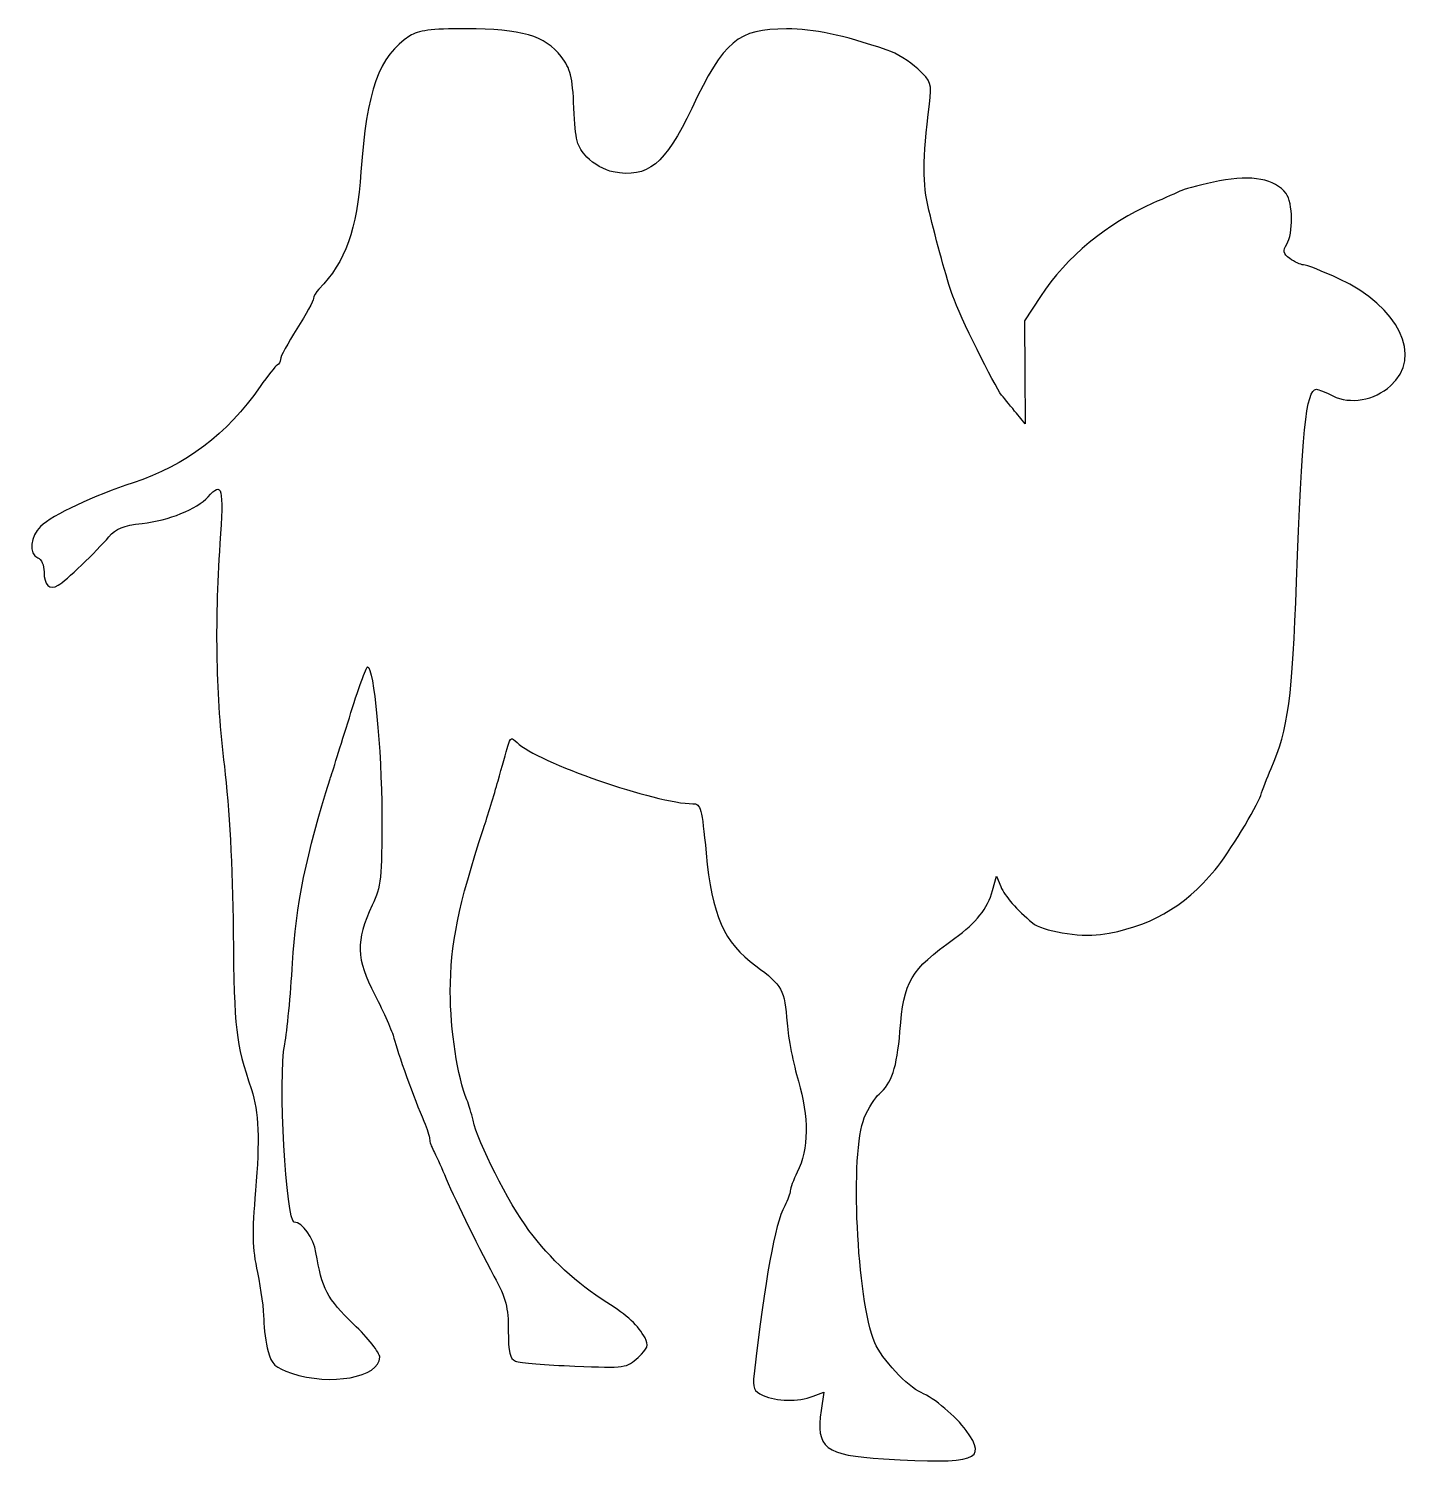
# Model space of a CAD drawing. Header units: centimetres. Extents: x -4.1 to 4.8, y -4.85 to 4.32.
import ezdxf

# ---------------------------------------------------------------- set-up
doc = ezdxf.new("R2010")
doc.units = ezdxf.units.CM
doc.header["$MEASUREMENT"] = 0
doc.layers.add('Layer 1', color=7, linetype='Continuous')

msp = doc.modelspace()

# ---------------------------------------------------------------- linework, layer by layer
at = {"layer": 'Layer 1'}
msp.add_open_spline([(1.35257, -4.81279), (0.97896, -4.79073), (0.91866, -4.74387), (0.9547, -4.50356), (0.9547, -4.50356), (0.9547, -4.50356), (0.97215, -4.38715), (0.97215, -4.38715), (0.97215, -4.38715), (0.97215, -4.38715), (0.90267, -4.41356), (0.90267, -4.41356), (0.90267, -4.41356), (0.80892, -4.44921), (0.66904, -4.44687), (0.58428, -4.40825), (0.58428, -4.40825), (0.52213, -4.37994), (0.51596, -4.365), (0.52692, -4.26935), (0.52692, -4.26935), (0.59695, -3.6579), (0.65863, -3.31866), (0.72176, -3.19768), (0.72176, -3.19768), (0.7411, -3.16062), (0.757, -3.11724), (0.75709, -3.10129), (0.75709, -3.10129), (0.75718, -3.08533), (0.77751, -3.03175), (0.80227, -2.98222), (0.80227, -2.98222), (0.87441, -2.83793), (0.87707, -2.62719), (0.80961, -2.40164), (0.80961, -2.40164), (0.77714, -2.29308), (0.74456, -2.12686), (0.73721, -2.03227), (0.73721, -2.03227), (0.72037, -1.81553), (0.7069, -1.7908), (0.53764, -1.66576), (0.53764, -1.66576), (0.3324, -1.51414), (0.25866, -1.34662), (0.22033, -0.94489), (0.22033, -0.94489), (0.19272, -0.6556), (0.1859, -0.62999), (0.13642, -0.63005), (0.13642, -0.63005), (-0.09756, -0.63035), (-0.86082, -0.36506), (-0.98593, -0.23995), (-0.98593, -0.23995), (-1.02214, -0.20374), (-1.0282, -0.20609), (-1.04448, -0.26264), (-1.04448, -0.26264), (-1.05446, -0.29733), (-1.08296, -0.39715), (-1.1078, -0.48446), (-1.1078, -0.48446), (-1.13264, -0.57177), (-1.17443, -0.7087), (-1.20066, -0.78873), (-1.20066, -0.78873), (-1.36118, -1.27843), (-1.41232, -1.52977), (-1.4124, -1.82936), (-1.4124, -1.82936), (-1.41246, -2.07278), (-1.36549, -2.37882), (-1.30613, -2.52175), (-1.30613, -2.52175), (-1.29404, -2.55086), (-1.27664, -2.60902), (-1.26746, -2.65101), (-1.26746, -2.65101), (-1.2364, -2.7931), (-1.04074, -3.17832), (-0.91018, -3.35443), (-0.91018, -3.35443), (-0.77501, -3.53676), (-0.60603, -3.69313), (-0.41263, -3.81483), (-0.41263, -3.81483), (-0.2826, -3.89665), (-0.21186, -3.96263), (-0.16971, -4.04137), (-0.16971, -4.04137), (-0.14469, -4.08814), (-0.15145, -4.10703), (-0.21401, -4.16518), (-0.21401, -4.16518), (-0.28711, -4.23312), (-0.29115, -4.23367), (-0.61858, -4.22089), (-0.61858, -4.22089), (-0.80048, -4.21379), (-0.97014, -4.19937), (-0.99561, -4.18886), (-0.99561, -4.18886), (-1.03311, -4.17337), (-1.04194, -4.13634), (-1.04208, -3.99397), (-1.04208, -3.99397), (-1.04222, -3.84449), (-1.05593, -3.7925), (-1.13374, -3.64623), (-1.13374, -3.64623), (-1.25217, -3.42362), (-1.39459, -3.13195), (-1.45027, -2.998), (-1.45027, -2.998), (-1.47447, -2.93979), (-1.5056, -2.8715), (-1.51944, -2.84623), (-1.51944, -2.84623), (-1.53329, -2.82096), (-1.54462, -2.78704), (-1.54462, -2.77085), (-1.54462, -2.77085), (-1.54462, -2.75466), (-1.56088, -2.7039), (-1.58076, -2.65804), (-1.58076, -2.65804), (-1.64024, -2.52082), (-1.75249, -2.20966), (-1.77208, -2.12774), (-1.77208, -2.12774), (-1.78213, -2.08566), (-1.8373, -1.96064), (-1.89468, -1.84993), (-1.89468, -1.84993), (-2.01473, -1.61825), (-2.01773, -1.50911), (-1.91039, -1.27821), (-1.91039, -1.27821), (-1.85353, -1.15591), (-1.84893, -1.11195), (-1.84948, -0.69613), (-1.84948, -0.69613), (-1.85002, -0.28766), (-1.90152, 0.24314), (-1.94061, 0.24314), (-1.94061, 0.24314), (-1.94903, 0.24314), (-2.00132, 0.09729), (-2.05681, -0.08097), (-2.05681, -0.08097), (-2.11231, -0.25923), (-2.16721, -0.43485), (-2.17883, -0.47123), (-2.17883, -0.47123), (-2.33, -0.94483), (-2.39974, -1.28546), (-2.41988, -1.64863), (-2.41988, -1.64863), (-2.43118, -1.85236), (-2.45336, -2.08453), (-2.46917, -2.16457), (-2.46917, -2.16457), (-2.51133, -2.37797), (-2.46165, -3.30227), (-2.40802, -3.30227), (-2.40802, -3.30227), (-2.35741, -3.30227), (-2.28469, -3.40401), (-2.26989, -3.4955), (-2.26989, -3.4955), (-2.23276, -3.72502), (-2.19723, -3.79274), (-2.03019, -3.95242), (-2.03019, -3.95242), (-1.93697, -4.04154), (-1.86219, -4.1358), (-1.86229, -4.16409), (-1.86229, -4.16409), (-1.86271, -4.29309), (-2.17826, -4.35002), (-2.42565, -4.26573), (-2.42565, -4.26573), (-2.53178, -4.22956), (-2.55253, -4.21036), (-2.57573, -4.12682), (-2.57573, -4.12682), (-2.59054, -4.0735), (-2.60273, -3.98225), (-2.60283, -3.92404), (-2.60283, -3.92404), (-2.60292, -3.86584), (-2.62121, -3.73089), (-2.64348, -3.62415), (-2.64348, -3.62415), (-2.67721, -3.4625), (-2.6792, -3.37482), (-2.65545, -3.09902), (-2.65545, -3.09902), (-2.62797, -2.77982), (-2.63545, -2.59524), (-2.68153, -2.45561), (-2.68153, -2.45561), (-2.78468, -2.14304), (-2.79099, -2.08836), (-2.798, -1.44697), (-2.798, -1.44697), (-2.80265, -1.02205), (-2.82196, -0.66203), (-2.85461, -0.39186), (-2.85461, -0.39186), (-2.9093, 0.06076), (-2.9179, 0.49763), (-2.8826, 1.03028), (-2.8826, 1.03028), (-2.85854, 1.39323), (-2.86785, 1.42991), (-2.95859, 1.32965), (-2.95859, 1.32965), (-3.02984, 1.25091), (-3.20844, 1.17856), (-3.37932, 1.1592), (-3.37932, 1.1592), (-3.49973, 1.14556), (-3.54655, 1.12675), (-3.59099, 1.07418), (-3.59099, 1.07418), (-3.66968, 0.98109), (-3.86944, 0.79009), (-3.91512, 0.76426), (-3.91512, 0.76426), (-3.97078, 0.73279), (-4.00524, 0.76573), (-4.00524, 0.85042), (-4.00524, 0.85042), (-4.00524, 0.89266), (-4.02257, 0.93205), (-4.04493, 0.94063), (-4.04493, 0.94063), (-4.10314, 0.96297), (-4.0933, 1.07966), (-4.02808, 1.14043), (-4.02808, 1.14043), (-3.94922, 1.21389), (-3.68719, 1.33745), (-3.43639, 1.41943), (-3.43639, 1.41943), (-3.10152, 1.52888), (-2.83973, 1.7272), (-2.6263, 2.03311), (-2.6263, 2.03311), (-2.57708, 2.10365), (-2.52788, 2.16534), (-2.51696, 2.17019), (-2.51696, 2.17019), (-2.50605, 2.17504), (-2.49712, 2.19161), (-2.49712, 2.20702), (-2.49712, 2.20702), (-2.49712, 2.22242), (-2.44949, 2.31044), (-2.39129, 2.4026), (-2.39129, 2.4026), (-2.33308, 2.49477), (-2.28545, 2.58153), (-2.28545, 2.5954), (-2.28545, 2.5954), (-2.28545, 2.60927), (-2.27014, 2.63635), (-2.25142, 2.65558), (-2.25142, 2.65558), (-2.08052, 2.83115), (-2.00753, 3.03451), (-1.98248, 3.40491), (-1.98248, 3.40491), (-1.94754, 3.92154), (-1.86666, 4.1468), (-1.67123, 4.27179), (-1.67123, 4.27179), (-1.61434, 4.30817), (-1.53963, 4.31773), (-1.31214, 4.31773), (-1.31214, 4.31773), (-0.95904, 4.31773), (-0.80656, 4.27315), (-0.70523, 4.14029), (-0.70523, 4.14029), (-0.6438, 4.05976), (-0.63315, 4.01699), (-0.62333, 3.8116), (-0.62333, 3.8116), (-0.61319, 3.59953), (-0.60475, 3.56769), (-0.54046, 3.49886), (-0.54046, 3.49886), (-0.49929, 3.45479), (-0.4277, 3.41451), (-0.37192, 3.40405), (-0.37192, 3.40405), (-0.15055, 3.36252), (-0.04313, 3.44952), (0.12818, 3.8091), (0.12818, 3.8091), (0.33528, 4.24379), (0.424, 4.31818), (0.73392, 4.31696), (0.73392, 4.31696), (0.91213, 4.31625), (1.0816, 4.28069), (1.3766, 4.18209), (1.3766, 4.18209), (1.43347, 4.16308), (1.52097, 4.10889), (1.57104, 4.06167), (1.57104, 4.06167), (1.65847, 3.97921), (1.66142, 3.97025), (1.64523, 3.83588), (1.64523, 3.83588), (1.60122, 3.47051), (1.6006, 3.33421), (1.64215, 3.16005), (1.64215, 3.16005), (1.69164, 2.95258), (1.75509, 2.7243), (1.79469, 2.61116), (1.79469, 2.61116), (1.83737, 2.48926), (2.06118, 2.03531), (2.10625, 1.97923), (2.10625, 1.97923), (2.12829, 1.95182), (2.17116, 1.89931), (2.20152, 1.86254), (2.20152, 1.86254), (2.20152, 1.86254), (2.25673, 1.79569), (2.25673, 1.79569), (2.25673, 1.79569), (2.25673, 1.79569), (2.25444, 2.12405), (2.25444, 2.12405), (2.25444, 2.12405), (2.25444, 2.12405), (2.25215, 2.45241), (2.25215, 2.45241), (2.25215, 2.45241), (2.25215, 2.45241), (2.35431, 2.60787), (2.35431, 2.60787), (2.35431, 2.60787), (2.52145, 2.86221), (2.77809, 3.0754), (3.07236, 3.20432), (3.07236, 3.20432), (3.14512, 3.2362), (3.22846, 3.27292), (3.25757, 3.28593), (3.25757, 3.28593), (3.28667, 3.29893), (3.39453, 3.32603), (3.49725, 3.34614), (3.49725, 3.34614), (3.70336, 3.38649), (3.85164, 3.35856), (3.92178, 3.26615), (3.92178, 3.26615), (3.96629, 3.2075), (3.96904, 3.01063), (3.9263, 2.94219), (3.9263, 2.94219), (3.89901, 2.8985), (3.90215, 2.88404), (3.94615, 2.85079), (3.94615, 2.85079), (3.97489, 2.82906), (4.01406, 2.81091), (4.03321, 2.81044), (4.03321, 2.81044), (4.05235, 2.80998), (4.15368, 2.77002), (4.25837, 2.72165), (4.25837, 2.72165), (4.64375, 2.5436), (4.79761, 2.22461), (4.58833, 2.03757), (4.58833, 2.03757), (4.48473, 1.94499), (4.33104, 1.91845), (4.21981, 1.97394), (4.21981, 1.97394), (4.1736, 1.99699), (4.12699, 2.01585), (4.11623, 2.01585), (4.11623, 2.01585), (4.05012, 2.01585), (4.0212, 1.73714), (3.98855, 0.78554), (3.98855, 0.78554), (3.96351, 0.05594), (3.93406, -0.16095), (3.82688, -0.40509), (3.82688, -0.40509), (3.80132, -0.46329), (3.77118, -0.54069), (3.7599, -0.57707), (3.7599, -0.57707), (3.73746, -0.64943), (3.5544, -0.94882), (3.46958, -1.05188), (3.46958, -1.05188), (3.27173, -1.29228), (3.03873, -1.42374), (2.73724, -1.46507), (2.73724, -1.46507), (2.60221, -1.48358), (2.36585, -1.44313), (2.30276, -1.39071), (2.30276, -1.39071), (2.20375, -1.30845), (2.12675, -1.22002), (2.10112, -1.15915), (2.10112, -1.15915), (2.10112, -1.15915), (2.07327, -1.093), (2.07327, -1.093), (2.07327, -1.093), (2.07327, -1.093), (2.04819, -1.18407), (2.04819, -1.18407), (2.04819, -1.18407), (2.01624, -1.30009), (1.94629, -1.38855), (1.80687, -1.48927), (1.80687, -1.48927), (1.52057, -1.69608), (1.48359, -1.75911), (1.45722, -2.08519), (1.45722, -2.08519), (1.43866, -2.31455), (1.40445, -2.41705), (1.32424, -2.48362), (1.32424, -2.48362), (1.29946, -2.50418), (1.25701, -2.57276), (1.22989, -2.63602), (1.22989, -2.63602), (1.13774, -2.85099), (1.18171, -3.79645), (1.29665, -4.07154), (1.29665, -4.07154), (1.33919, -4.17334), (1.5067, -4.35383), (1.5919, -4.38967), (1.5919, -4.38967), (1.67672, -4.42535), (1.81568, -4.54234), (1.88071, -4.6328), (1.88071, -4.6328), (2.01781, -4.82354), (1.94647, -4.84785), (1.35257, -4.81279)], degree=3, knots=[0, 0, 0, 0, 0.008547, 0.008547, 0.008547, 0.008547, 0.017094, 0.017094, 0.017094, 0.017094, 0.025641, 0.025641, 0.025641, 0.025641, 0.034188, 0.034188, 0.034188, 0.034188, 0.042735, 0.042735, 0.042735, 0.042735, 0.0512821, 0.0512821, 0.0512821, 0.0512821, 0.0598291, 0.0598291, 0.0598291, 0.0598291, 0.0683761, 0.0683761, 0.0683761, 0.0683761, 0.0769231, 0.0769231, 0.0769231, 0.0769231, 0.0854701, 0.0854701, 0.0854701, 0.0854701, 0.0940171, 0.0940171, 0.0940171, 0.0940171, 0.1025641, 0.1025641, 0.1025641, 0.1025641, 0.1111111, 0.1111111, 0.1111111, 0.1111111, 0.1196581, 0.1196581, 0.1196581, 0.1196581, 0.1282051, 0.1282051, 0.1282051, 0.1282051, 0.1367521, 0.1367521, 0.1367521, 0.1367521, 0.1452991, 0.1452991, 0.1452991, 0.1452991, 0.1538462, 0.1538462, 0.1538462, 0.1538462, 0.1623932, 0.1623932, 0.1623932, 0.1623932, 0.1709402, 0.1709402, 0.1709402, 0.1709402, 0.1794872, 0.1794872, 0.1794872, 0.1794872, 0.1880342, 0.1880342, 0.1880342, 0.1880342, 0.1965812, 0.1965812, 0.1965812, 0.1965812, 0.2051282, 0.2051282, 0.2051282, 0.2051282, 0.2136752, 0.2136752, 0.2136752, 0.2136752, 0.2222222, 0.2222222, 0.2222222, 0.2222222, 0.2307692, 0.2307692, 0.2307692, 0.2307692, 0.2393162, 0.2393162, 0.2393162, 0.2393162, 0.2478632, 0.2478632, 0.2478632, 0.2478632, 0.2564103, 0.2564103, 0.2564103, 0.2564103, 0.2649573, 0.2649573, 0.2649573, 0.2649573, 0.2735043, 0.2735043, 0.2735043, 0.2735043, 0.2820513, 0.2820513, 0.2820513, 0.2820513, 0.2905983, 0.2905983, 0.2905983, 0.2905983, 0.2991453, 0.2991453, 0.2991453, 0.2991453, 0.3076923, 0.3076923, 0.3076923, 0.3076923, 0.3162393, 0.3162393, 0.3162393, 0.3162393, 0.3247863, 0.3247863, 0.3247863, 0.3247863, 0.3333333, 0.3333333, 0.3333333, 0.3333333, 0.3418803, 0.3418803, 0.3418803, 0.3418803, 0.3504274, 0.3504274, 0.3504274, 0.3504274, 0.3589744, 0.3589744, 0.3589744, 0.3589744, 0.3675214, 0.3675214, 0.3675214, 0.3675214, 0.3760684, 0.3760684, 0.3760684, 0.3760684, 0.3846154, 0.3846154, 0.3846154, 0.3846154, 0.3931624, 0.3931624, 0.3931624, 0.3931624, 0.4017094, 0.4017094, 0.4017094, 0.4017094, 0.4102564, 0.4102564, 0.4102564, 0.4102564, 0.4188034, 0.4188034, 0.4188034, 0.4188034, 0.4273504, 0.4273504, 0.4273504, 0.4273504, 0.4358974, 0.4358974, 0.4358974, 0.4358974, 0.4444444, 0.4444444, 0.4444444, 0.4444444, 0.4529915, 0.4529915, 0.4529915, 0.4529915, 0.4615385, 0.4615385, 0.4615385, 0.4615385, 0.4700855, 0.4700855, 0.4700855, 0.4700855, 0.4786325, 0.4786325, 0.4786325, 0.4786325, 0.4871795, 0.4871795, 0.4871795, 0.4871795, 0.4957265, 0.4957265, 0.4957265, 0.4957265, 0.5042735, 0.5042735, 0.5042735, 0.5042735, 0.5128205, 0.5128205, 0.5128205, 0.5128205, 0.5213675, 0.5213675, 0.5213675, 0.5213675, 0.5299145, 0.5299145, 0.5299145, 0.5299145, 0.5384615, 0.5384615, 0.5384615, 0.5384615, 0.5470085, 0.5470085, 0.5470085, 0.5470085, 0.5555556, 0.5555556, 0.5555556, 0.5555556, 0.5641026, 0.5641026, 0.5641026, 0.5641026, 0.5726496, 0.5726496, 0.5726496, 0.5726496, 0.5811966, 0.5811966, 0.5811966, 0.5811966, 0.5897436, 0.5897436, 0.5897436, 0.5897436, 0.5982906, 0.5982906, 0.5982906, 0.5982906, 0.6068376, 0.6068376, 0.6068376, 0.6068376, 0.6153846, 0.6153846, 0.6153846, 0.6153846, 0.6239316, 0.6239316, 0.6239316, 0.6239316, 0.6324786, 0.6324786, 0.6324786, 0.6324786, 0.6410256, 0.6410256, 0.6410256, 0.6410256, 0.6495726, 0.6495726, 0.6495726, 0.6495726, 0.6581197, 0.6581197, 0.6581197, 0.6581197, 0.6666667, 0.6666667, 0.6666667, 0.6666667, 0.6752137, 0.6752137, 0.6752137, 0.6752137, 0.6837607, 0.6837607, 0.6837607, 0.6837607, 0.6923077, 0.6923077, 0.6923077, 0.6923077, 0.7008547, 0.7008547, 0.7008547, 0.7008547, 0.7094017, 0.7094017, 0.7094017, 0.7094017, 0.7179487, 0.7179487, 0.7179487, 0.7179487, 0.7264957, 0.7264957, 0.7264957, 0.7264957, 0.7350427, 0.7350427, 0.7350427, 0.7350427, 0.7435897, 0.7435897, 0.7435897, 0.7435897, 0.7521368, 0.7521368, 0.7521368, 0.7521368, 0.7606838, 0.7606838, 0.7606838, 0.7606838, 0.7692308, 0.7692308, 0.7692308, 0.7692308, 0.7777778, 0.7777778, 0.7777778, 0.7777778, 0.7863248, 0.7863248, 0.7863248, 0.7863248, 0.7948718, 0.7948718, 0.7948718, 0.7948718, 0.8034188, 0.8034188, 0.8034188, 0.8034188, 0.8119658, 0.8119658, 0.8119658, 0.8119658, 0.8205128, 0.8205128, 0.8205128, 0.8205128, 0.8290598, 0.8290598, 0.8290598, 0.8290598, 0.8376068, 0.8376068, 0.8376068, 0.8376068, 0.8461538, 0.8461538, 0.8461538, 0.8461538, 0.8547009, 0.8547009, 0.8547009, 0.8547009, 0.8632479, 0.8632479, 0.8632479, 0.8632479, 0.8717949, 0.8717949, 0.8717949, 0.8717949, 0.8803419, 0.8803419, 0.8803419, 0.8803419, 0.8888889, 0.8888889, 0.8888889, 0.8888889, 0.8974359, 0.8974359, 0.8974359, 0.8974359, 0.9059829, 0.9059829, 0.9059829, 0.9059829, 0.9145299, 0.9145299, 0.9145299, 0.9145299, 0.9230769, 0.9230769, 0.9230769, 0.9230769, 0.9316239, 0.9316239, 0.9316239, 0.9316239, 0.9401709, 0.9401709, 0.9401709, 0.9401709, 0.9487179, 0.9487179, 0.9487179, 0.9487179, 0.957265, 0.957265, 0.957265, 0.957265, 0.965812, 0.965812, 0.965812, 0.965812, 0.974359, 0.974359, 0.974359, 0.974359, 0.982906, 0.982906, 0.982906, 0.982906, 1, 1, 1, 1], dxfattribs=at)

doc.saveas('drawing.dxf')
